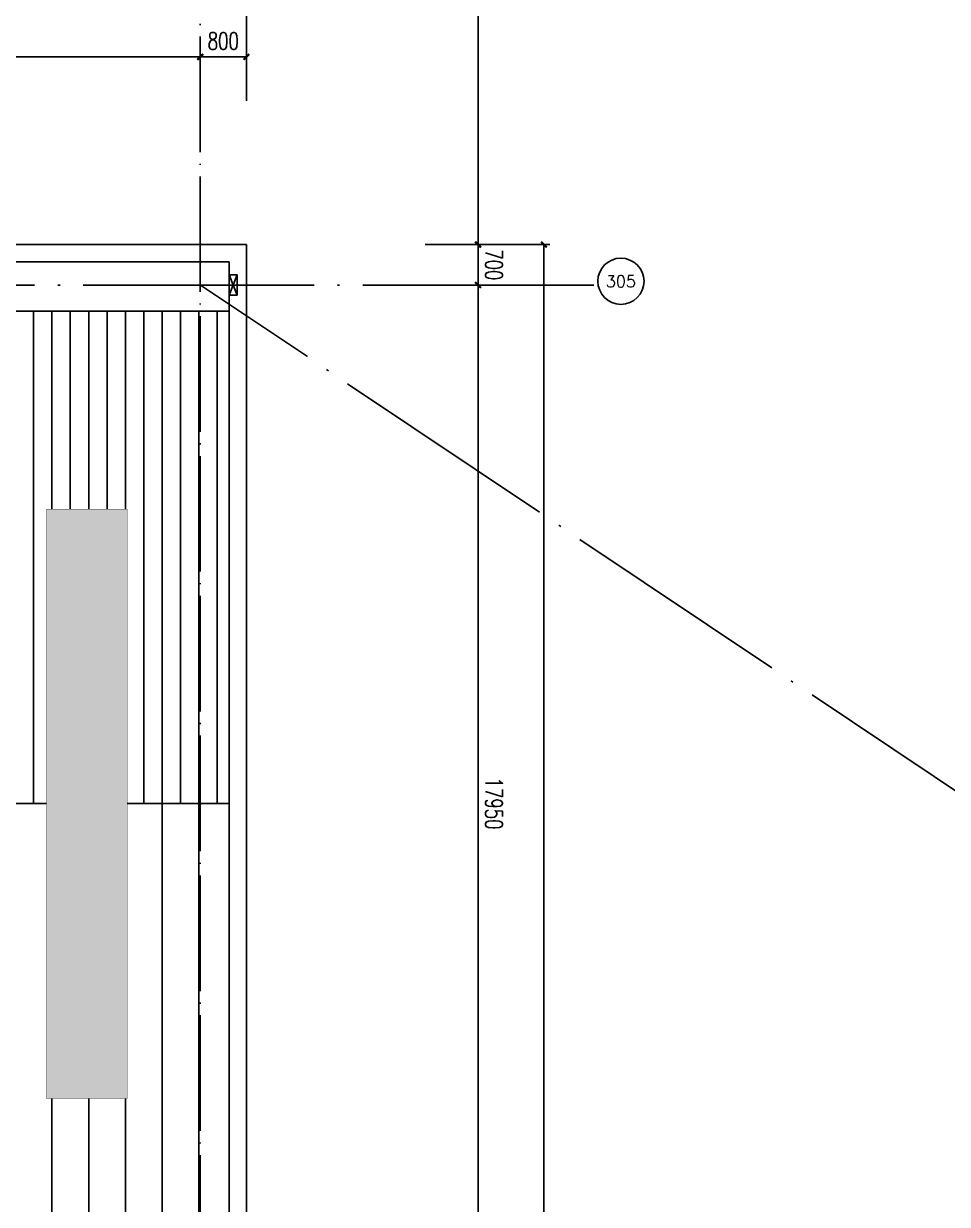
# Model space of a CAD drawing. Extents: x -1313754 to 847533, y 489853 to 941203.
# Drawn here: x 368089 to 384080, y 604807 to 625245 of the extents above; entities that cross this region are included whole.
import ezdxf
from ezdxf.enums import TextEntityAlignment as Align

# ---------------------------------------------------------------- set-up
doc = ezdxf.new("R2010")
doc.units = 0
doc.header["$LTSCALE"] = 1000
doc.header["$MEASUREMENT"] = 0
doc.linetypes.add('DOTE', pattern=[2.42, 2, -0.2, 0.02, -0.2])
doc.layers.get('Defpoints').update_dxf_attribs({"color": 210})
for name, color, linetype in [('99平面图例外参$0$A-HATCH-2', 251, 'Continuous'), ('A-AXIS-D', 1, 'Continuous'), ('A-AXIS-DOTE', 14, 'DOTE'), ('A-HATCH-2', 251, 'Continuous'), ('A-LIN-V', 9, 'Continuous'), ('A-SFCE', 30, 'Continuous'), ('A-WINDOW', 140, 'Continuous'), ('AS-WALL', 40, 'Continuous'), ('E-电气标注', 84, 'Continuous'), ('PUB_TEXT', 7, 'Continuous'), ('参考线', 8, 'Continuous'), ('虹吸溢流', 3, 'Continuous'), ('虹吸雨水斗', 6, 'Continuous'), ('虹吸雨水标注XT', 7, 'Continuous')]:
    doc.layers.add(name, color=color, linetype=linetype)
doc.styles.add('_TCH_AXIS', font='COMPLEX', dxfattribs={"bigfont": 'GBCBIG'})
doc.styles.add('_TCH_DIM_T3', font='SIMPLEX', dxfattribs={"width": 0.705882, "bigfont": 'GBCBIG'})
doc.styles.add('A-DIM_T3', font='SIMPLEX', dxfattribs={"width": 0.705882, "bigfont": 'GBCBIG'})
doc.dimstyles.new('_TCH_ARCH&&100', dxfattribs={"dimtxt": 297.5, "dimasz": 100, "dimexe": 100, "dimexo": 100, "dimgap": 126.25, "dimtad": 1, "dimdec": 0, "dimzin": 0, "dimdsep": 46, "dimtxsty": '_TCH_DIM_T3', "dimblk": 'ARCHTICK', "dimcen": 0.09, "dimclrt": 7, "dimazin": 2, "dimtfac": 1, "dimtdec": 0, "dimtix": 1, "dimtmove": 2, "dimatfit": 3, "dimfxl": 0, "dimtolj": 1, "dimtzin": 0, "dimarcsym": 0})
doc.dimstyles.new('A-DIM&&100', dxfattribs={"dimtxt": 297.5, "dimasz": 100, "dimexe": 100, "dimexo": 100, "dimgap": 126.25, "dimtad": 1, "dimdec": 0, "dimzin": 0, "dimdsep": 46, "dimtxsty": 'A-DIM_T3', "dimblk": 'ARCHTICK', "dimcen": 0.09, "dimclrt": 7, "dimazin": 2, "dimtfac": 1, "dimtdec": 0, "dimtix": 1, "dimtmove": 2, "dimatfit": 3, "dimfxl": 0, "dimtolj": 1, "dimtzin": 0, "dimarcsym": 0})

# ---------------------------------------------------------------- blocks, each defined once
blk = doc.blocks.new('rrrrrrrrrrrrrrrrrrrrr')
at = {"layer": 'A-HATCH-2'}
h = blk.add_hatch(dxfattribs=at)
h.set_pattern_fill('ANSI31', color=256, scale=200, angle=45)
h.set_pattern_definition([(90, (-500100, 0), (-317.5, 0), [])])
h.paths.add_polyline_path([(-266220, 611745), (-133684.3, 611745), (-128454.2, 611745), (-128454.2, 620270), (-295643.1, 620270), (-298314.9, 612035.4), (-298409.1, 611745)])
h = blk.add_hatch(dxfattribs=at)
h.set_pattern_fill('ANSI31', color=256, scale=400, angle=45)
h.set_pattern_definition([(90, (-500100, 0), (-635, 0), [])])
h.paths.add_polyline_path([(-266220, 611745), (-133684.3, 611745), (-128454.2, 611745), (-128454.2, 603220), (-301175.2, 603220), (-298409.1, 611745), (-278850, 611745)])
at = {"layer": 'A-LIN-V'}
blk.add_lwpolyline([(-128454.2, 620270), (-295643.1, 620270), (-301175.2, 603220)], dxfattribs=at)
at = {"layer": 'A-SFCE'}
for points in [[(-128154.2, 548220), (-128154.2, 621419.9), (-296321.3, 621420), (-313854.2, 567383.3), (-313854.2, 566370), (-313254.2, 566370)], [(-313554.2, 564570), (-313554.2, 548519.9), (-128454.2, 548519.9), (-128454.2, 621119.9), (-296103.2, 621120), (-313554.2, 567335.8), (-313554.2, 566670), (-313254.2, 566670)], [(-299145.1, 611745), (-128454.2, 611745)]]:
    blk.add_lwpolyline(points, dxfattribs=at)
blk = doc.blocks.new('_ArchTick')
at = {"color": 0, "linetype": 'ByBlock', "const_width": 0.4}
blk.add_lwpolyline([(-0.5, -0.5), (0.5, 0.5)], dxfattribs=at)
blk = doc.blocks.new('*D1325')
at = {"layer": 'A-AXIS-D', "color": 0, "lineweight": -2}
for p, q in [((95776, -165400), (96792, -165400)), ((96692, -165400), (96692, -183400)), ((95776, -183400), (96792, -183400))]:
    blk.add_line(p, q, dxfattribs=at)
at = {"layer": 'Defpoints', "color": 0}
for p in [(95676, -165400), (95676, -183400), (96692, -183400)]:
    blk.add_point(p, dxfattribs=at)
at = {"layer": 'A-AXIS-D', "color": 0, "lineweight": -2, "xscale": 100, "yscale": 100, "zscale": 100}
for p, rotation in [((96692, -165400), 90), ((96692, -183400), 270)]:
    blk.add_blockref('_ArchTick', p, dxfattribs=dict(at, rotation=rotation))
at = {"layer": 'A-AXIS-D', "color": 7, "insert": (96967, -174400), "char_height": 297.5, "attachment_point": 5, "rotation": 270, "style": 'A-DIM_T3'}
blk.add_mtext('\\A1;18000', dxfattribs=at)
blk = doc.blocks.new('*D1326')
at = {"layer": 'A-AXIS-D', "color": 0, "lineweight": -2}
for p, q in [((95776, -183400), (96792, -183400)), ((96692, -183400), (96692, -184100)), ((95776, -184100), (96792, -184100))]:
    blk.add_line(p, q, dxfattribs=at)
at = {"layer": 'Defpoints', "color": 0}
for p in [(95676, -183400), (95676, -184100), (96692, -184100)]:
    blk.add_point(p, dxfattribs=at)
at = {"layer": 'A-AXIS-D', "color": 0, "lineweight": -2, "xscale": 100, "yscale": 100, "zscale": 100}
for p, rotation in [((96692, -183400), 90), ((96692, -184100), 270)]:
    blk.add_blockref('_ArchTick', p, dxfattribs=dict(at, rotation=rotation))
at = {"layer": 'A-AXIS-D', "color": 7, "insert": (96967, -183750), "char_height": 297.5, "attachment_point": 5, "rotation": 270, "style": 'A-DIM_T3'}
blk.add_mtext('\\A1;700', dxfattribs=at)
blk = doc.blocks.new('*D1327')
at = {"layer": 'A-AXIS-D', "color": 0, "lineweight": -2}
for p, q in [((95776, -184100), (96792, -184100)), ((96692, -184100), (96692, -202050)), ((95776, -202050), (96792, -202050))]:
    blk.add_line(p, q, dxfattribs=at)
at = {"layer": 'Defpoints', "color": 0}
for p in [(95676, -184100), (95676, -202050), (96692, -202050)]:
    blk.add_point(p, dxfattribs=at)
at = {"layer": 'A-AXIS-D', "color": 0, "lineweight": -2, "xscale": 100, "yscale": 100, "zscale": 100}
for p, rotation in [((96692, -184100), 90), ((96692, -202050), 270)]:
    blk.add_blockref('_ArchTick', p, dxfattribs=dict(at, rotation=rotation))
at = {"layer": 'A-AXIS-D', "color": 7, "insert": (96967, -193075), "char_height": 297.5, "attachment_point": 5, "rotation": 270, "style": 'A-DIM_T3'}
blk.add_mtext('\\A1;17950', dxfattribs=at)
blk = doc.blocks.new('*D1406')
at = {"layer": 'A-AXIS-D', "color": 0, "lineweight": -2}
for p, q in [((96036, -183400), (97932, -183400)), ((97832, -183400), (97832, -256600)), ((96036, -256600), (97932, -256600))]:
    blk.add_line(p, q, dxfattribs=at)
at = {"layer": 'Defpoints', "color": 0}
for p in [(95936, -183400), (95936, -256600), (97832, -256600)]:
    blk.add_point(p, dxfattribs=at)
at = {"layer": 'A-AXIS-D', "color": 0, "lineweight": -2, "xscale": 100, "yscale": 100, "zscale": 100}
for p, rotation in [((97832, -183400), 90), ((97832, -256600), 270)]:
    blk.add_blockref('_ArchTick', p, dxfattribs=dict(at, rotation=rotation))
at = {"layer": 'A-AXIS-D', "color": 7, "insert": (98107, -220000), "char_height": 297.5, "attachment_point": 5, "rotation": 270, "style": '_TCH_DIM_T3'}
blk.add_mtext('\\A1;73200', dxfattribs=at)
blk = doc.blocks.new('*D1431')
at = {"layer": 'A-AXIS-D', "color": 0, "lineweight": -2}
for p, q in [((82882, -180910), (82882, -180052)), ((91882, -180910), (91882, -180052)), ((82882, -180152), (91882, -180152))]:
    blk.add_line(p, q, dxfattribs=at)
at = {"layer": 'Defpoints', "color": 0}
for p in [(91882, -180152), (82882, -181010), (91882, -181010)]:
    blk.add_point(p, dxfattribs=at)
at = {"layer": 'A-AXIS-D', "color": 0, "lineweight": -2, "xscale": 100, "yscale": 100, "zscale": 100, "rotation": 180}
blk.add_blockref('_ArchTick', (82882, -180152), dxfattribs=at)
at = {"layer": 'A-AXIS-D', "color": 0, "lineweight": -2, "xscale": 100, "yscale": 100, "zscale": 100}
blk.add_blockref('_ArchTick', (91882, -180152), dxfattribs=at)
at = {"layer": 'A-AXIS-D', "color": 7, "insert": (87382, -179877), "char_height": 297.5, "attachment_point": 5, "style": '_TCH_DIM_T3'}
blk.add_mtext('\\A1;9000', dxfattribs=at)
blk = doc.blocks.new('*D1432')
at = {"layer": 'A-AXIS-D', "color": 0, "lineweight": -2}
for p, q in [((91882, -180910), (91882, -180052)), ((92682, -180910), (92682, -180052)), ((91882, -180152), (92682, -180152))]:
    blk.add_line(p, q, dxfattribs=at)
at = {"layer": 'Defpoints', "color": 0}
for p in [(92682, -180152), (91882, -181010), (92682, -181010)]:
    blk.add_point(p, dxfattribs=at)
at = {"layer": 'A-AXIS-D', "color": 0, "lineweight": -2, "xscale": 100, "yscale": 100, "zscale": 100, "rotation": 180}
blk.add_blockref('_ArchTick', (91882, -180152), dxfattribs=at)
at = {"layer": 'A-AXIS-D', "color": 0, "lineweight": -2, "xscale": 100, "yscale": 100, "zscale": 100}
blk.add_blockref('_ArchTick', (92682, -180152), dxfattribs=at)
at = {"layer": 'A-AXIS-D', "color": 7, "insert": (92282, -179877), "char_height": 297.5, "attachment_point": 5, "style": '_TCH_DIM_T3'}
blk.add_mtext('\\A1;800', dxfattribs=at)
blk = doc.blocks.new('*D1433')
at = {"layer": 'A-AXIS-D', "color": 0, "lineweight": -2}
for p, q in [((-93018, -180810), (-93018, -179252)), ((-93018, -179352), (92682, -179352)), ((92682, -180810), (92682, -179252))]:
    blk.add_line(p, q, dxfattribs=at)
at = {"layer": 'Defpoints', "color": 0}
for p in [(92682, -179352), (-93018, -180910), (92682, -180910)]:
    blk.add_point(p, dxfattribs=at)
at = {"layer": 'A-AXIS-D', "color": 0, "lineweight": -2, "xscale": 100, "yscale": 100, "zscale": 100, "rotation": 180}
blk.add_blockref('_ArchTick', (-93018, -179352), dxfattribs=at)
at = {"layer": 'A-AXIS-D', "color": 0, "lineweight": -2, "xscale": 100, "yscale": 100, "zscale": 100}
blk.add_blockref('_ArchTick', (92682, -179352), dxfattribs=at)
at = {"layer": 'A-AXIS-D', "color": 7, "insert": (-168, -179077), "char_height": 297.5, "attachment_point": 5, "style": '_TCH_DIM_T3'}
blk.add_mtext('\\A1;185700', dxfattribs=at)
blk = doc.blocks.new('w42343eeee')
blk.add_wipeout([(367285, 568212), (365883, 568215), (365906, 578415), (367306, 578412)]).dxf.layer = '参考线'
at = {"layer": '99平面图例外参$0$A-HATCH-2'}
h = blk.add_hatch(dxfattribs=at)
h.set_pattern_fill('ANSI33', color=256, scale=75)
h.set_pattern_definition([(45, (1135667.22, 924695.12), (-168.3798, 168.3798), []), (45, (1135835.6, 924695.12), (-168.3798, 168.3798), [119.0625, -59.53125])])
h.paths.add_polyline_path([(366843, 550430), (365843, 550432)])
h.paths.add_polyline_path([(365906, 578415), (367306, 578412), (367283, 568212), (365883, 568215)])
at = {"layer": 'E-电气标注', "color": 1, "const_width": 5}
blk.add_lwpolyline([(365906, 578415), (365883, 568215), (367283, 568212), (367306, 578412)], close=True, dxfattribs=at)
blk = doc.blocks.new('w242343')
at = {"layer": 'A-SFCE', "rotation": 0.2599364601502722}
blk.add_blockref('w42343eeee', (40598471811.083199, 3385063431.238837), dxfattribs=at)
blk = doc.blocks.new('溢流口')
at = {"layer": '虹吸雨水标注XT'}
for p, q in [((-250, 98), (250, -98)), ((250, 98), (-250, -98)), ((250, -98), (250, 98))]:
    blk.add_line(p, q, dxfattribs=at)
blk.add_lwpolyline([(-250, 98), (250, 98), (250, -98), (-250, -98)], close=True, dxfattribs=at)
blk = doc.blocks.new('21321423')
at = {"layer": '虹吸溢流', "ltscale": 200, "xscale": -0.70754716981, "yscale": 0.70754716981, "zscale": 0.70754716981, "rotation": 270}
blk.add_blockref('溢流口', (371715, 620720), dxfattribs=at)
blk = doc.blocks.new('dote')
at = {"layer": 'A-AXIS-D'}
blk.add_circle((99166, -184035.7), 400, dxfattribs=at)
at = {"layer": 'A-AXIS-DOTE'}
blk.add_line((91882.2, -264080), (91882.2, 36662.3), dxfattribs=at)
at = {"layer": 'A-AXIS-DOTE', "ltscale": 2}
for p, q in [((98696.4, -184100), (-97273.6, -184100)), ((121882.2, -204200), (91886.2, -184100))]:
    blk.add_line(p, q, dxfattribs=at)
at = {"layer": 'PUB_TEXT', "style": '_TCH_AXIS'}
blk.add_text('305', height=206.28, dxfattribs=at).set_placement((98905.6, -184138.9), (99426.3, -184138.9), align=Align.FIT)
at = {"layer": 'A-AXIS-D'}
for base, p1, p2, dimstyle, picture, middle in [((96692.2, -183400), (95676.4, -165400), (95676.4, -183400), 'A-DIM&&100', '*D1325', (96967.2, -174400)), ((96692.2, -184100), (95676.4, -183400), (95676.4, -184100), 'A-DIM&&100', '*D1326', (96967.2, -183750)), ((97831.9, -256600.1), (95936.4, -183400), (95936.4, -256600.1), '_TCH_ARCH&&100', '*D1406', (98106.9, -220000)), ((96692.2, -202050), (95676.4, -184100), (95676.4, -202050), 'A-DIM&&100', '*D1327', (96967.2, -193075))]:
    dim = blk.add_linear_dim(base=base, p1=p1, p2=p2, angle=270, dimstyle=dimstyle, override={"dimgap": 0}, dxfattribs=at)
    dim.commit()
    dim.dimension.update_dxf_attribs({"geometry": picture, "text_midpoint": middle, "dimtype": 161, "text_rotation": 270})
for base, p1, p2, picture, middle in [((92682.2, -179352.2), (-93017.8, -180910.2), (92682.2, -180910.2), '*D1433', (-167.8, -179077.2)), ((91882.2, -180152.2), (82882.2, -181010.2), (91882.2, -181010.2), '*D1431', (87382.2, -179877.2)), ((92682.2, -180152.2), (91882.2, -181010.2), (92682.2, -181010.2), '*D1432', (92282.2, -179877.2))]:
    dim = blk.add_linear_dim(base=base, p1=p1, p2=p2, angle=0, dimstyle='_TCH_ARCH&&100', override={"dimgap": 0}, dxfattribs=at)
    dim.commit()
    dim.dimension.update_dxf_attribs({"geometry": picture, "text_midpoint": middle, "dimtype": 161})

msp = doc.modelspace()

# ---------------------------------------------------------------- block references
msp.add_blockref('rrrrrrrrrrrrrrrrrrrrr', (500100, 0))
at = {"layer": 'AS-WALL'}
msp.add_blockref('dote', (279263.6, 804820), dxfattribs=at)

# ---------------------------------------------------------------- next in the draw order: block references
at = {"layer": 'A-WINDOW', "rotation": 359.8700319340397}
msp.add_blockref('w242343', (-40606042043.5, -3292924822.4), dxfattribs=at)

# ---------------------------------------------------------------- next in the draw order: block references
at = {"layer": '虹吸雨水斗', "linetype": 'Continuous'}
msp.add_blockref('21321423', (0, 0), dxfattribs=at)

doc.saveas('drawing.dxf')
